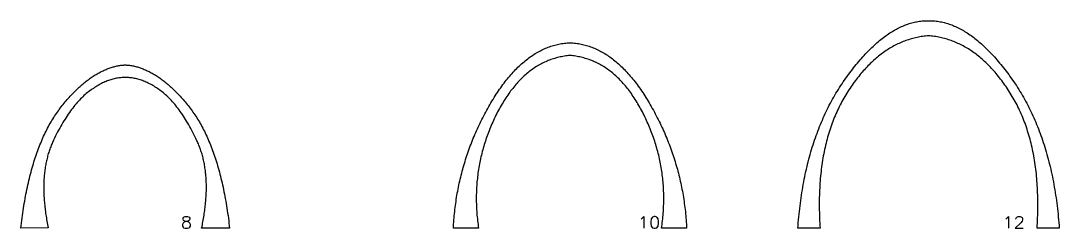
# Model space of a CAD drawing. Extents: x 0 to 6474, y -52 to 579.
# Drawn here: x 726 to 1469, y 4 to 153 of the extents above; entities that cross this region are included whole.
import ezdxf

# ---------------------------------------------------------------- set-up
doc = ezdxf.new("R2010")
doc.units = 0
doc.layers.add('WORK', color=7, linetype='CONTINUOUS')

msp = doc.modelspace()

# ---------------------------------------------------------------- linework, layer by layer
at = {"layer": 'WORK'}
for points in [[(1375.6, 152.66), (1376.52, 152.66), (1377.44, 152.65), (1378.36, 152.61), (1379.28, 152.56), (1380.2, 152.48), (1381.12, 152.38), (1382.04, 152.27), (1382.96, 152.13), (1383.88, 151.97), (1384.8, 151.79), (1385.72, 151.59), (1386.64, 151.37), (1387.56, 151.13), (1388.48, 150.87), (1389.4, 150.58), (1390.32, 150.28), (1391.24, 149.95), (1392.17, 149.61), (1393.09, 149.24), (1394.01, 148.86), (1394.93, 148.45), (1395.85, 148.02), (1396.78, 147.58), (1397.7, 147.11), (1398.62, 146.62), (1399.55, 146.11), (1400.47, 145.58), (1401.39, 145.03), (1402.32, 144.45), (1403.24, 143.86), (1404.16, 143.25), (1405.09, 142.61), (1406.01, 141.96), (1406.94, 141.28), (1407.86, 140.59), (1408.79, 139.87), (1409.71, 139.13), (1410.64, 138.38), (1411.56, 137.6), (1412.49, 136.8), (1413.42, 135.98), (1414.34, 135.14), (1415.27, 134.28), (1416.19, 133.4), (1417.12, 132.49), (1418.05, 131.57), (1418.97, 130.63), (1419.9, 129.66), (1420.83, 128.68), (1421.76, 127.67), (1422.68, 126.65), (1423.61, 125.6), (1424.54, 124.53), (1425.47, 123.44), (1426.39, 122.33), (1427.32, 121.21), (1428.25, 120.06), (1429.18, 118.88), (1430.11, 117.69), (1431.04, 116.48), (1431.97, 115.25), (1432.9, 113.99), (1433.83, 112.72), (1434.76, 111.43), (1435.68, 110.11), (1436.59, 108.79), (1437.49, 107.46), (1438.38, 106.11), (1439.25, 104.75), (1440.11, 103.38), (1440.96, 102), (1441.8, 100.61), (1442.63, 99.2), (1443.44, 97.79), (1444.24, 96.36), (1445.03, 94.92), (1445.81, 93.47), (1446.57, 92), (1447.32, 90.53), (1448.06, 89.04), (1448.79, 87.54), (1449.5, 86.03), (1450.2, 84.51), (1450.89, 82.97), (1451.57, 81.43), (1452.24, 79.87), (1452.89, 78.3), (1453.53, 76.72), (1454.16, 75.12), (1454.77, 73.52), (1455.38, 71.9), (1455.97, 70.27), (1456.55, 68.63), (1457.11, 66.98), (1457.67, 65.32), (1458.21, 63.64), (1458.74, 61.95), (1459.26, 60.25), (1459.76, 58.54), (1460.26, 56.82), (1460.74, 55.09), (1461.2, 53.34), (1461.66, 51.58), (1462.1, 49.81), (1462.54, 48.03), (1462.95, 46.24), (1463.36, 44.43), (1463.76, 42.61), (1464.14, 40.79), (1464.51, 38.95), (1464.86, 37.09), (1465.21, 35.23), (1465.54, 33.35), (1465.86, 31.47), (1466.17, 29.57), (1466.47, 27.66), (1466.75, 25.73), (1467.02, 23.8), (1467.28, 21.85), (1467.53, 19.89), (1467.76, 17.92), (1467.98, 15.94), (1468.19, 13.95), (1468.39, 11.94), (1468.57, 9.93), (1468.75, 7.9), (1468.91, 5.86), (1469.06, 3.81), (1453.16, 3.81), (1453.29, 5.7), (1453.4, 7.59), (1453.49, 9.46), (1453.57, 11.32), (1453.64, 13.17), (1453.7, 15.01), (1453.74, 16.84), (1453.76, 18.65), (1453.78, 20.46), (1453.78, 22.25), (1453.76, 24.03), (1453.73, 25.8), (1453.69, 27.56), (1453.63, 29.3), (1453.57, 31.04), (1453.48, 32.76), (1453.38, 34.47), (1453.27, 36.17), (1453.15, 37.86), (1453.01, 39.54), (1452.86, 41.21), (1452.69, 42.86), (1452.51, 44.5), (1452.32, 46.13), (1452.11, 47.75), (1451.89, 49.36), (1451.66, 50.96), (1451.41, 52.55), (1451.14, 54.12), (1450.87, 55.68), (1450.58, 57.23), (1450.27, 58.77), (1449.96, 60.3), (1449.63, 61.82), (1449.28, 63.32), (1448.92, 64.81), (1448.55, 66.3), (1448.16, 67.77), (1447.76, 69.23), (1447.35, 70.67), (1446.92, 72.11), (1446.48, 73.53), (1446.02, 74.95), (1445.56, 76.35), (1445.07, 77.74), (1444.58, 79.12), (1444.07, 80.48), (1443.54, 81.84), (1443, 83.18), (1442.45, 84.51), (1441.89, 85.83), (1441.31, 87.14), (1440.72, 88.44), (1440.11, 89.73), (1439.49, 91), (1438.86, 92.27), (1438.21, 93.52), (1437.55, 94.76), (1436.87, 95.99), (1436.18, 97.2), (1435.48, 98.41), (1434.76, 99.6), (1434.03, 100.79), (1433.29, 101.96), (1432.53, 103.11), (1431.77, 104.26), (1431.01, 105.38), (1430.24, 106.48), (1429.47, 107.57), (1428.7, 108.65), (1427.91, 109.7), (1427.13, 110.74), (1426.34, 111.76), (1425.54, 112.77), (1424.74, 113.75), (1423.93, 114.73), (1423.13, 115.68), (1422.31, 116.62), (1421.49, 117.54), (1420.67, 118.44), (1419.84, 119.33), (1419.01, 120.19), (1418.17, 121.05), (1417.32, 121.88), (1416.48, 122.7), (1415.63, 123.5), (1414.77, 124.29), (1413.91, 125.05), (1413.04, 125.8), (1412.17, 126.54), (1411.29, 127.26), (1410.41, 127.96), (1409.53, 128.64), (1408.64, 129.3), (1407.75, 129.95), (1406.85, 130.59), (1405.94, 131.2), (1405.03, 131.8), (1404.12, 132.38), (1403.2, 132.94), (1402.28, 133.49), (1401.35, 134.02), (1400.42, 134.54), (1399.48, 135.03), (1398.54, 135.51), (1397.6, 135.98), (1396.65, 136.42), (1395.69, 136.85), (1394.73, 137.26), (1393.77, 137.66), (1392.8, 138.04), (1391.82, 138.4), (1390.84, 138.74), (1389.86, 139.07), (1388.87, 139.38), (1387.88, 139.67), (1386.88, 139.95), (1385.88, 140.21), (1384.87, 140.45), (1383.86, 140.68), (1382.84, 140.89), (1381.82, 141.08), (1380.8, 141.25), (1379.77, 141.41), (1378.73, 141.55), (1377.69, 141.68), (1376.65, 141.78), (1375.6, 141.87), (1374.55, 141.78), (1373.5, 141.68), (1372.46, 141.55), (1371.43, 141.41), (1370.4, 141.25), (1369.37, 141.08), (1368.35, 140.89), (1367.33, 140.68), (1366.32, 140.45), (1365.31, 140.21), (1364.31, 139.95), (1363.31, 139.67), (1362.32, 139.38), (1361.33, 139.07), (1360.35, 138.74), (1359.37, 138.4), (1358.4, 138.04), (1357.43, 137.66), (1356.46, 137.26), (1355.5, 136.85), (1354.55, 136.42), (1353.6, 135.98), (1352.65, 135.51), (1351.71, 135.03), (1350.77, 134.54), (1349.84, 134.02), (1348.91, 133.49), (1347.99, 132.94), (1347.07, 132.38), (1346.16, 131.8), (1345.25, 131.2), (1344.35, 130.59), (1343.45, 129.95), (1342.55, 129.3), (1341.66, 128.64), (1340.78, 127.96), (1339.9, 127.26), (1339.02, 126.54), (1338.15, 125.8), (1337.29, 125.05), (1336.42, 124.29), (1335.57, 123.5), (1334.72, 122.7), (1333.87, 121.88), (1333.03, 121.05), (1332.19, 120.19), (1331.35, 119.33), (1330.53, 118.44), (1329.7, 117.54), (1328.88, 116.62), (1328.07, 115.68), (1327.26, 114.73), (1326.45, 113.75), (1325.65, 112.77), (1324.86, 111.76), (1324.07, 110.74), (1323.28, 109.7), (1322.5, 108.65), (1321.72, 107.57), (1320.95, 106.48), (1320.18, 105.38), (1319.42, 104.26), (1318.66, 103.11), (1317.91, 101.96), (1317.16, 100.79), (1316.43, 99.6), (1315.71, 98.41), (1315.01, 97.2), (1314.32, 95.99), (1313.65, 94.76), (1312.99, 93.52), (1312.34, 92.27), (1311.7, 91), (1311.08, 89.73), (1310.48, 88.44), (1309.88, 87.14), (1309.3, 85.83), (1308.74, 84.51), (1308.19, 83.18), (1307.65, 81.84), (1307.13, 80.48), (1306.62, 79.12), (1306.12, 77.74), (1305.64, 76.35), (1305.17, 74.95), (1304.71, 73.53), (1304.27, 72.11), (1303.84, 70.67), (1303.43, 69.23), (1303.03, 67.77), (1302.64, 66.3), (1302.27, 64.81), (1301.91, 63.32), (1301.57, 61.82), (1301.24, 60.3), (1300.92, 58.77), (1300.61, 57.23), (1300.32, 55.68), (1300.05, 54.12), (1299.79, 52.55), (1299.54, 50.96), (1299.3, 49.36), (1299.08, 47.75), (1298.87, 46.13), (1298.68, 44.5), (1298.5, 42.86), (1298.33, 41.21), (1298.18, 39.54), (1298.04, 37.86), (1297.92, 36.17), (1297.81, 34.47), (1297.71, 32.76), (1297.63, 31.04), (1297.56, 29.3), (1297.5, 27.56), (1297.46, 25.8), (1297.43, 24.03), (1297.42, 22.25), (1297.42, 20.46), (1297.43, 18.65), (1297.46, 16.84), (1297.5, 15.01), (1297.55, 13.17), (1297.62, 11.32), (1297.7, 9.46), (1297.8, 7.59), (1297.9, 5.7), (1298.03, 3.81), (1282.14, 3.81), (1282.28, 5.86), (1282.45, 7.9), (1282.62, 9.93), (1282.8, 11.94), (1283, 13.95), (1283.21, 15.94), (1283.43, 17.92), (1283.67, 19.89), (1283.91, 21.85), (1284.17, 23.8), (1284.44, 25.73), (1284.73, 27.66), (1285.02, 29.57), (1285.33, 31.47), (1285.65, 33.35), (1285.98, 35.23), (1286.33, 37.09), (1286.69, 38.95), (1287.06, 40.79), (1287.44, 42.61), (1287.83, 44.43), (1288.24, 46.24), (1288.66, 48.03), (1289.09, 49.81), (1289.53, 51.58), (1289.99, 53.34), (1290.46, 55.09), (1290.94, 56.82), (1291.43, 58.54), (1291.93, 60.25), (1292.45, 61.95), (1292.98, 63.64), (1293.52, 65.32), (1294.08, 66.98), (1294.65, 68.63), (1295.22, 70.27), (1295.82, 71.9), (1296.42, 73.52), (1297.04, 75.12), (1297.66, 76.72), (1298.3, 78.3), (1298.96, 79.87), (1299.62, 81.43), (1300.3, 82.97), (1300.99, 84.51), (1301.69, 86.03), (1302.41, 87.54), (1303.13, 89.04), (1303.87, 90.53), (1304.62, 92), (1305.39, 93.47), (1306.16, 94.92), (1306.95, 96.36), (1307.75, 97.79), (1308.56, 99.2), (1309.39, 100.61), (1310.23, 102), (1311.08, 103.38), (1311.94, 104.75), (1312.81, 106.11), (1313.7, 107.46), (1314.6, 108.79), (1315.51, 110.11), (1316.44, 111.43), (1317.37, 112.72), (1318.3, 113.99), (1319.22, 115.25), (1320.15, 116.48), (1321.08, 117.69), (1322.01, 118.88), (1322.94, 120.06), (1323.87, 121.21), (1324.8, 122.33), (1325.73, 123.44), (1326.65, 124.53), (1327.58, 125.6), (1328.51, 126.65), (1329.44, 127.67), (1330.36, 128.68), (1331.29, 129.66), (1332.22, 130.63), (1333.15, 131.57), (1334.07, 132.49), (1335, 133.4), (1335.93, 134.28), (1336.85, 135.14), (1337.78, 135.98), (1338.7, 136.8), (1339.63, 137.6), (1340.55, 138.38), (1341.48, 139.13), (1342.4, 139.87), (1343.33, 140.59), (1344.25, 141.28), (1345.18, 141.96), (1346.1, 142.61), (1347.03, 143.25), (1347.95, 143.86), (1348.88, 144.45), (1349.8, 145.03), (1350.72, 145.58), (1351.65, 146.11), (1352.57, 146.62), (1353.49, 147.11), (1354.42, 147.58), (1355.34, 148.02), (1356.26, 148.45), (1357.18, 148.86), (1358.11, 149.24), (1359.03, 149.61), (1359.95, 149.95), (1360.87, 150.28), (1361.79, 150.58), (1362.71, 150.87), (1363.63, 151.13), (1364.56, 151.37), (1365.48, 151.59), (1366.4, 151.79), (1367.32, 151.97), (1368.24, 152.13), (1369.16, 152.27), (1370.08, 152.38), (1371, 152.48), (1371.92, 152.56), (1372.84, 152.61), (1373.76, 152.65), (1374.67, 152.66)], [(1119.16, 136.89), (1120.2, 136.83), (1121.2, 136.76), (1122.2, 136.66), (1123.19, 136.55), (1124.18, 136.41), (1125.16, 136.26), (1126.14, 136.09), (1127.12, 135.89), (1128.09, 135.68), (1129.06, 135.45), (1130.02, 135.2), (1130.98, 134.92), (1131.94, 134.63), (1132.89, 134.32), (1133.84, 133.99), (1134.79, 133.64), (1135.73, 133.27), (1136.67, 132.88), (1137.61, 132.47), (1138.54, 132.04), (1139.46, 131.59), (1140.39, 131.12), (1141.31, 130.64), (1142.22, 130.13), (1143.14, 129.6), (1144.04, 129.05), (1144.95, 128.49), (1145.85, 127.9), (1146.75, 127.29), (1147.64, 126.67), (1148.53, 126.02), (1149.42, 125.36), (1150.3, 124.67), (1151.18, 123.97), (1152.05, 123.24), (1152.92, 122.5), (1153.79, 121.73), (1154.65, 120.95), (1155.51, 120.15), (1156.37, 119.32), (1157.22, 118.48), (1158.07, 117.62), (1158.91, 116.74), (1159.75, 115.84), (1160.59, 114.91), (1161.42, 113.97), (1162.25, 113.01), (1163.08, 112.03), (1163.9, 111.03), (1164.72, 110.01), (1165.53, 108.97), (1166.35, 107.91), (1167.15, 106.84), (1167.96, 105.74), (1168.76, 104.62), (1169.55, 103.48), (1170.34, 102.32), (1171.13, 101.15), (1171.92, 99.95), (1172.7, 98.73), (1173.47, 97.5), (1174.25, 96.24), (1175.02, 94.97), (1175.78, 93.67), (1176.54, 92.36), (1177.29, 91.06), (1178.02, 89.74), (1178.75, 88.43), (1179.47, 87.11), (1180.17, 85.79), (1180.86, 84.46), (1181.55, 83.13), (1182.22, 81.8), (1182.88, 80.47), (1183.53, 79.13), (1184.17, 77.79), (1184.8, 76.44), (1185.42, 75.1), (1186.03, 73.75), (1186.62, 72.39), (1187.21, 71.04), (1187.78, 69.68), (1188.35, 68.32), (1188.9, 66.95), (1189.44, 65.58), (1189.97, 64.21), (1190.5, 62.84), (1191.01, 61.46), (1191.51, 60.08), (1191.99, 58.69), (1192.47, 57.31), (1192.94, 55.92), (1193.4, 54.52), (1193.84, 53.13), (1194.28, 51.73), (1194.7, 50.32), (1195.11, 48.92), (1195.51, 47.51), (1195.91, 46.1), (1196.29, 44.68), (1196.66, 43.27), (1197.02, 41.84), (1197.36, 40.42), (1197.7, 38.99), (1198.03, 37.56), (1198.34, 36.13), (1198.65, 34.69), (1198.94, 33.25), (1199.23, 31.81), (1199.5, 30.36), (1199.76, 28.91), (1200.01, 27.46), (1200.25, 26.01), (1200.48, 24.55), (1200.7, 23.09), (1200.91, 21.62), (1201.11, 20.15), (1201.29, 18.68), (1201.47, 17.21), (1201.64, 15.73), (1201.79, 14.25), (1201.93, 12.77), (1202.07, 11.28), (1202.19, 9.79), (1202.3, 8.3), (1202.4, 6.81), (1202.49, 5.31), (1202.57, 3.81), (1184.56, 3.81), (1184.76, 5.16), (1184.95, 6.51), (1185.12, 7.86), (1185.28, 9.21), (1185.43, 10.56), (1185.57, 11.9), (1185.69, 13.24), (1185.8, 14.58), (1185.9, 15.92), (1185.98, 17.25), (1186.05, 18.59), (1186.11, 19.92), (1186.16, 21.25), (1186.19, 22.57), (1186.21, 23.9), (1186.22, 25.22), (1186.21, 26.54), (1186.19, 27.85), (1186.16, 29.17), (1186.12, 30.48), (1186.06, 31.79), (1185.99, 33.1), (1185.91, 34.41), (1185.82, 35.71), (1185.71, 37.01), (1185.59, 38.31), (1185.46, 39.61), (1185.31, 40.9), (1185.15, 42.2), (1184.98, 43.49), (1184.79, 44.78), (1184.6, 46.06), (1184.39, 47.35), (1184.16, 48.63), (1183.93, 49.91), (1183.68, 51.18), (1183.42, 52.46), (1183.14, 53.73), (1182.86, 55), (1182.56, 56.27), (1182.25, 57.54), (1181.92, 58.8), (1181.58, 60.06), (1181.23, 61.32), (1180.87, 62.58), (1180.49, 63.84), (1180.1, 65.09), (1179.7, 66.34), (1179.29, 67.59), (1178.86, 68.84), (1178.42, 70.08), (1177.96, 71.32), (1177.5, 72.56), (1177.02, 73.8), (1176.53, 75.04), (1176.02, 76.27), (1175.51, 77.5), (1174.98, 78.73), (1174.43, 79.95), (1173.88, 81.18), (1173.31, 82.4), (1172.73, 83.62), (1172.13, 84.84), (1171.53, 86.05), (1170.91, 87.26), (1170.29, 88.45), (1169.66, 89.62), (1169.02, 90.77), (1168.38, 91.91), (1167.73, 93.02), (1167.08, 94.12), (1166.42, 95.21), (1165.75, 96.27), (1165.07, 97.32), (1164.39, 98.35), (1163.71, 99.36), (1163.01, 100.35), (1162.31, 101.33), (1161.61, 102.29), (1160.89, 103.23), (1160.18, 104.15), (1159.45, 105.06), (1158.72, 105.95), (1157.98, 106.82), (1157.24, 107.67), (1156.48, 108.51), (1155.73, 109.33), (1154.96, 110.13), (1154.19, 110.91), (1153.42, 111.68), (1152.63, 112.42), (1151.84, 113.15), (1151.05, 113.87), (1150.25, 114.56), (1149.44, 115.24), (1148.62, 115.9), (1147.8, 116.54), (1146.97, 117.16), (1146.14, 117.77), (1145.3, 118.36), (1144.45, 118.93), (1143.6, 119.49), (1142.74, 120.02), (1141.87, 120.54), (1141, 121.04), (1140.12, 121.53), (1139.23, 121.99), (1138.34, 122.44), (1137.44, 122.87), (1136.54, 123.28), (1135.63, 123.68), (1134.71, 124.06), (1133.78, 124.42), (1132.85, 124.76), (1131.92, 125.09), (1130.97, 125.39), (1130.02, 125.68), (1129.07, 125.96), (1128.11, 126.21), (1127.14, 126.45), (1126.16, 126.67), (1125.18, 126.87), (1124.19, 127.05), (1123.2, 127.22), (1122.2, 127.37), (1121.19, 127.5), (1120.18, 127.61), (1119.16, 127.71), (1118.14, 127.61), (1117.12, 127.5), (1116.11, 127.37), (1115.11, 127.22), (1114.12, 127.05), (1113.13, 126.87), (1112.15, 126.67), (1111.17, 126.45), (1110.21, 126.21), (1109.24, 125.96), (1108.29, 125.68), (1107.34, 125.39), (1106.39, 125.09), (1105.46, 124.76), (1104.53, 124.42), (1103.6, 124.06), (1102.69, 123.68), (1101.77, 123.28), (1100.87, 122.87), (1099.97, 122.44), (1099.08, 121.99), (1098.19, 121.53), (1097.31, 121.04), (1096.44, 120.54), (1095.57, 120.02), (1094.72, 119.49), (1093.86, 118.93), (1093.01, 118.36), (1092.17, 117.77), (1091.34, 117.16), (1090.51, 116.54), (1089.69, 115.9), (1088.87, 115.24), (1088.07, 114.56), (1087.26, 113.87), (1086.47, 113.15), (1085.68, 112.42), (1084.9, 111.68), (1084.12, 110.91), (1083.35, 110.13), (1082.58, 109.33), (1081.83, 108.51), (1081.08, 107.67), (1080.33, 106.82), (1079.59, 105.95), (1078.86, 105.06), (1078.14, 104.15), (1077.42, 103.23), (1076.7, 102.29), (1076, 101.33), (1075.3, 100.35), (1074.61, 99.36), (1073.92, 98.35), (1073.24, 97.32), (1072.56, 96.27), (1071.9, 95.21), (1071.24, 94.12), (1070.58, 93.02), (1069.93, 91.91), (1069.29, 90.77), (1068.65, 89.62), (1068.02, 88.45), (1067.4, 87.26), (1066.79, 86.05), (1066.18, 84.84), (1065.58, 83.62), (1065, 82.4), (1064.43, 81.18), (1063.88, 79.95), (1063.34, 78.73), (1062.81, 77.5), (1062.29, 76.27), (1061.78, 75.04), (1061.29, 73.8), (1060.81, 72.56), (1060.35, 71.32), (1059.89, 70.08), (1059.45, 68.84), (1059.03, 67.59), (1058.61, 66.34), (1058.21, 65.09), (1057.82, 63.84), (1057.44, 62.58), (1057.08, 61.32), (1056.73, 60.06), (1056.39, 58.8), (1056.07, 57.54), (1055.75, 56.27), (1055.45, 55), (1055.17, 53.73), (1054.89, 52.46), (1054.63, 51.18), (1054.38, 49.91), (1054.15, 48.63), (1053.92, 47.35), (1053.71, 46.06), (1053.52, 44.78), (1053.33, 43.49), (1053.16, 42.2), (1053, 40.9), (1052.86, 39.61), (1052.72, 38.31), (1052.6, 37.01), (1052.49, 35.71), (1052.4, 34.41), (1052.32, 33.1), (1052.25, 31.79), (1052.19, 30.48), (1052.15, 29.17), (1052.12, 27.85), (1052.1, 26.54), (1052.09, 25.22), (1052.1, 23.9), (1052.12, 22.57), (1052.16, 21.25), (1052.2, 19.92), (1052.26, 18.59), (1052.33, 17.25), (1052.42, 15.92), (1052.51, 14.58), (1052.62, 13.24), (1052.75, 11.9), (1052.88, 10.56), (1053.03, 9.21), (1053.19, 7.86), (1053.36, 6.51), (1053.55, 5.16), (1053.75, 3.81), (1035.75, 3.81), (1035.82, 5.31), (1035.91, 6.81), (1036.01, 8.3), (1036.12, 9.79), (1036.25, 11.28), (1036.38, 12.77), (1036.52, 14.25), (1036.68, 15.73), (1036.84, 17.21), (1037.02, 18.68), (1037.2, 20.15), (1037.4, 21.62), (1037.61, 23.09), (1037.83, 24.55), (1038.06, 26.01), (1038.3, 27.46), (1038.55, 28.91), (1038.81, 30.36), (1039.08, 31.81), (1039.37, 33.25), (1039.66, 34.69), (1039.97, 36.13), (1040.28, 37.56), (1040.61, 38.99), (1040.95, 40.42), (1041.3, 41.84), (1041.66, 43.27), (1042.02, 44.68), (1042.41, 46.1), (1042.8, 47.51), (1043.2, 48.92), (1043.61, 50.32), (1044.04, 51.73), (1044.47, 53.13), (1044.92, 54.52), (1045.37, 55.92), (1045.84, 57.31), (1046.32, 58.69), (1046.81, 60.08), (1047.31, 61.46), (1047.82, 62.84), (1048.34, 64.21), (1048.87, 65.58), (1049.41, 66.95), (1049.97, 68.32), (1050.53, 69.68), (1051.1, 71.04), (1051.69, 72.39), (1052.29, 73.75), (1052.89, 75.1), (1053.51, 76.44), (1054.14, 77.79), (1054.78, 79.13), (1055.43, 80.47), (1056.09, 81.8), (1056.76, 83.13), (1057.45, 84.46), (1058.14, 85.79), (1058.85, 87.11), (1059.56, 88.43), (1060.29, 89.74), (1061.02, 91.06), (1061.77, 92.36), (1062.53, 93.67), (1063.3, 94.97), (1064.07, 96.24), (1064.84, 97.5), (1065.62, 98.73), (1066.4, 99.95), (1067.18, 101.15), (1067.97, 102.32), (1068.76, 103.48), (1069.56, 104.62), (1070.36, 105.74), (1071.16, 106.84), (1071.97, 107.91), (1072.78, 108.97), (1073.59, 110.01), (1074.41, 111.03), (1075.23, 112.03), (1076.06, 113.01), (1076.89, 113.97), (1077.72, 114.91), (1078.56, 115.84), (1079.4, 116.74), (1080.24, 117.62), (1081.09, 118.48), (1081.94, 119.32), (1082.8, 120.15), (1083.66, 120.95), (1084.52, 121.73), (1085.39, 122.5), (1086.26, 123.24), (1087.14, 123.97), (1088.01, 124.67), (1088.9, 125.36), (1089.78, 126.02), (1090.67, 126.67), (1091.57, 127.29), (1092.46, 127.9), (1093.36, 128.49), (1094.27, 129.05), (1095.18, 129.6), (1096.09, 130.13), (1097, 130.64), (1097.92, 131.12), (1098.85, 131.59), (1099.78, 132.04), (1100.71, 132.47), (1101.64, 132.88), (1102.58, 133.27), (1103.52, 133.64), (1104.47, 133.99), (1105.42, 134.32), (1106.37, 134.63), (1107.33, 134.92), (1108.29, 135.2), (1109.25, 135.45), (1110.22, 135.68), (1111.2, 135.89), (1112.17, 136.09), (1113.15, 136.26), (1114.14, 136.41), (1115.12, 136.55), (1116.11, 136.66), (1117.11, 136.76), (1118.11, 136.83)], [(801.46, 120.91), (801.94, 120.88), (802.64, 120.82), (803.35, 120.75), (804.05, 120.67), (804.76, 120.57), (805.46, 120.46), (806.17, 120.33), (806.88, 120.19), (807.58, 120.04), (808.29, 119.88), (809, 119.7), (809.7, 119.5), (810.41, 119.3), (811.12, 119.08), (811.82, 118.85), (812.53, 118.6), (813.24, 118.34), (813.95, 118.07), (814.66, 117.78), (815.36, 117.48), (816.07, 117.17), (816.78, 116.84), (817.49, 116.5), (818.2, 116.14), (818.91, 115.78), (819.62, 115.4), (820.33, 115), (821.04, 114.59), (821.75, 114.17), (822.46, 113.74), (823.17, 113.29), (823.88, 112.82), (824.59, 112.35), (825.3, 111.86), (826.01, 111.36), (826.72, 110.84), (827.44, 110.31), (828.15, 109.77), (828.86, 109.21), (829.57, 108.64), (830.28, 108.06), (831, 107.46), (831.71, 106.85), (832.42, 106.23), (833.14, 105.59), (833.85, 104.94), (834.56, 104.27), (835.28, 103.59), (835.99, 102.9), (836.7, 102.2), (837.42, 101.48), (838.13, 100.75), (838.85, 100), (839.56, 99.24), (840.28, 98.47), (840.99, 97.68), (841.71, 96.88), (842.42, 96.07), (843.14, 95.25), (843.85, 94.41), (844.57, 93.55), (845.29, 92.68), (846, 91.8), (846.72, 90.91), (847.42, 90), (848.12, 89.07), (848.81, 88.13), (849.49, 87.18), (850.16, 86.21), (850.83, 85.22), (851.48, 84.22), (852.13, 83.2), (852.77, 82.17), (853.41, 81.12), (854.03, 80.06), (854.65, 78.98), (855.26, 77.89), (855.86, 76.78), (856.46, 75.66), (857.04, 74.52), (857.62, 73.37), (858.19, 72.2), (858.75, 71.01), (859.31, 69.81), (859.86, 68.6), (860.39, 67.37), (860.93, 66.12), (861.45, 64.86), (861.96, 63.58), (862.47, 62.29), (862.97, 60.99), (863.46, 59.67), (863.94, 58.33), (864.42, 56.98), (864.89, 55.61), (865.35, 54.23), (865.8, 52.83), (866.24, 51.42), (866.68, 49.99), (867.11, 48.54), (867.53, 47.09), (867.94, 45.61), (868.34, 44.12), (868.74, 42.62), (869.13, 41.1), (869.51, 39.56), (869.88, 38.01), (870.25, 36.45), (870.61, 34.87), (870.96, 33.27), (871.3, 31.66), (871.63, 30.03), (871.96, 28.39), (872.27, 26.73), (872.58, 25.06), (872.88, 23.37), (873.18, 21.67), (873.46, 19.95), (873.74, 18.22), (874.01, 16.47), (874.27, 14.71), (874.53, 12.93), (874.78, 11.14), (875.01, 9.33), (875.24, 7.5), (875.47, 5.66), (875.68, 3.81), (855.68, 3.81), (855.93, 5), (856.17, 6.18), (856.4, 7.36), (856.62, 8.53), (856.83, 9.7), (857.03, 10.86), (857.23, 12.01), (857.41, 13.15), (857.58, 14.29), (857.75, 15.42), (857.9, 16.55), (858.05, 17.67), (858.18, 18.78), (858.31, 19.88), (858.42, 20.98), (858.53, 22.07), (858.63, 23.16), (858.71, 24.24), (858.79, 25.31), (858.86, 26.37), (858.92, 27.43), (858.96, 28.48), (859, 29.53), (859.03, 30.56), (859.05, 31.6), (859.06, 32.62), (859.06, 33.64), (859.05, 34.65), (859.04, 35.65), (859.01, 36.65), (858.97, 37.64), (858.92, 38.63), (858.86, 39.61), (858.8, 40.58), (858.72, 41.54), (858.64, 42.5), (858.54, 43.45), (858.44, 44.4), (858.32, 45.33), (858.2, 46.27), (858.06, 47.19), (857.92, 48.11), (857.77, 49.02), (857.6, 49.92), (857.43, 50.82), (857.25, 51.71), (857.06, 52.6), (856.86, 53.47), (856.65, 54.35), (856.43, 55.21), (856.2, 56.07), (855.96, 56.92), (855.71, 57.76), (855.45, 58.6), (855.18, 59.43), (854.9, 60.26), (854.61, 61.07), (854.32, 61.88), (854.01, 62.69), (853.69, 63.49), (853.37, 64.28), (853.03, 65.06), (852.69, 65.84), (852.33, 66.61), (851.61, 68.13), (850.89, 69.62), (850.16, 71.09), (849.43, 72.53), (848.69, 73.94), (847.95, 75.32), (847.21, 76.68), (846.46, 78), (845.71, 79.3), (844.96, 80.58), (844.2, 81.82), (843.44, 83.04), (842.68, 84.23), (841.91, 85.39), (841.14, 86.52), (840.36, 87.63), (839.58, 88.71), (838.8, 89.76), (838.01, 90.78), (837.22, 91.78), (836.43, 92.74), (835.63, 93.68), (834.83, 94.6), (834.02, 95.48), (833.21, 96.34), (832.4, 97.17), (831.58, 97.97), (830.76, 98.74), (829.94, 99.49), (829.11, 100.21), (828.28, 100.9), (827.45, 101.56), (826.61, 102.2), (825.78, 102.82), (824.95, 103.42), (824.11, 104), (823.28, 104.55), (822.45, 105.09), (821.62, 105.61), (820.79, 106.11), (819.96, 106.58), (819.14, 107.04), (818.31, 107.48), (817.49, 107.89), (816.66, 108.29), (815.84, 108.66), (815.02, 109.02), (814.2, 109.35), (813.38, 109.67), (812.56, 109.96), (811.74, 110.24), (810.92, 110.49), (810.11, 110.72), (809.29, 110.94), (808.48, 111.13), (807.66, 111.3), (806.85, 111.45), (806.04, 111.59), (805.23, 111.7), (804.42, 111.79), (803.61, 111.86), (802.8, 111.91), (802, 111.94), (801.19, 111.95), (800.39, 111.95), (799.58, 111.92), (798.77, 111.88), (797.96, 111.81), (797.15, 111.73), (796.34, 111.62), (795.53, 111.5), (794.72, 111.35), (793.9, 111.18), (793.09, 111), (792.27, 110.79), (791.45, 110.56), (790.63, 110.31), (789.81, 110.05), (788.99, 109.76), (788.17, 109.45), (787.35, 109.12), (786.52, 108.77), (785.7, 108.4), (784.87, 108.01), (784.04, 107.6), (783.21, 107.17), (782.38, 106.72), (781.55, 106.25), (780.72, 105.76), (779.89, 105.25), (779.05, 104.72), (778.21, 104.17), (777.38, 103.59), (776.54, 103), (775.7, 102.39), (774.86, 101.76), (774.02, 101.1), (773.18, 100.41), (772.35, 99.7), (771.52, 98.96), (770.7, 98.19), (769.88, 97.4), (769.06, 96.57), (768.24, 95.72), (767.43, 94.84), (766.62, 93.94), (765.82, 93), (765.02, 92.04), (764.22, 91.05), (763.43, 90.04), (762.63, 88.99), (761.85, 87.92), (761.06, 86.82), (760.28, 85.69), (759.51, 84.53), (758.73, 83.35), (757.96, 82.14), (757.19, 80.9), (756.43, 79.63), (755.67, 78.34), (754.92, 77.02), (754.16, 75.67), (753.41, 74.29), (752.67, 72.89), (751.92, 71.45), (751.19, 69.99), (750.45, 68.51), (749.72, 66.99), (749.36, 66.22), (749.01, 65.45), (748.67, 64.66), (748.33, 63.88), (748.01, 63.08), (747.7, 62.28), (747.4, 61.47), (747.1, 60.66), (746.82, 59.83), (746.54, 59), (746.28, 58.17), (746.02, 57.33), (745.78, 56.48), (745.54, 55.62), (745.31, 54.76), (745.1, 53.89), (744.89, 53.01), (744.69, 52.13), (744.5, 51.24), (744.32, 50.34), (744.15, 49.44), (743.99, 48.53), (743.84, 47.61), (743.7, 46.69), (743.57, 45.76), (743.45, 44.82), (743.34, 43.88), (743.24, 42.93), (743.14, 41.97), (743.06, 41.01), (742.99, 40.04), (742.92, 39.06), (742.87, 38.07), (742.82, 37.08), (742.79, 36.09), (742.76, 35.08), (742.74, 34.07), (742.74, 33.05), (742.74, 32.03), (742.75, 30.99), (742.77, 29.96), (742.8, 28.91), (742.85, 27.86), (742.9, 26.8), (742.96, 25.74), (743.03, 24.66), (743.1, 23.59), (743.19, 22.5), (743.29, 21.41), (743.4, 20.31), (743.52, 19.2), (743.64, 18.09), (743.78, 16.97), (743.92, 15.84), (744.08, 14.71), (744.24, 13.57), (744.42, 12.43), (744.6, 11.27), (744.8, 10.11), (745, 8.95), (745.21, 7.77), (745.44, 6.59), (745.67, 5.41), (745.91, 4.21), (726.31, 3.81), (726.52, 5.66), (726.74, 7.5), (726.97, 9.33), (727.21, 11.14), (727.46, 12.93), (727.71, 14.71), (727.98, 16.47), (728.25, 18.22), (728.52, 19.95), (728.81, 21.67), (729.1, 23.37), (729.41, 25.06), (729.71, 26.73), (730.03, 28.39), (730.36, 30.03), (730.69, 31.66), (731.03, 33.27), (731.38, 34.87), (731.74, 36.45), (732.1, 38.01), (732.48, 39.56), (732.86, 41.1), (733.25, 42.62), (733.64, 44.12), (734.05, 45.61), (734.46, 47.09), (734.88, 48.54), (735.31, 49.99), (735.74, 51.42), (736.19, 52.83), (736.64, 54.23), (737.1, 55.61), (737.57, 56.98), (738.04, 58.33), (738.53, 59.67), (739.02, 60.99), (739.52, 62.29), (740.02, 63.58), (740.54, 64.86), (741.06, 66.12), (741.59, 67.37), (742.13, 68.6), (742.68, 69.81), (743.23, 71.01), (743.8, 72.2), (744.37, 73.37), (744.94, 74.52), (745.53, 75.66), (746.12, 76.78), (746.73, 77.89), (747.34, 78.98), (747.95, 80.06), (748.58, 81.12), (749.21, 82.17), (749.86, 83.2), (750.5, 84.22), (751.16, 85.22), (751.83, 86.21), (752.5, 87.18), (753.18, 88.13), (753.87, 89.07), (754.57, 90), (755.27, 90.91), (755.98, 91.8), (756.7, 92.68), (757.42, 93.55), (758.13, 94.41), (758.85, 95.25), (759.56, 96.07), (760.28, 96.88), (761, 97.68), (761.71, 98.47), (762.43, 99.24), (763.14, 100), (763.86, 100.75), (764.57, 101.48), (765.28, 102.2), (766, 102.9), (766.71, 103.59), (767.43, 104.27), (768.14, 104.94), (768.85, 105.59), (769.57, 106.23), (770.28, 106.85), (770.99, 107.46), (771.7, 108.06), (772.42, 108.64), (773.13, 109.21), (773.84, 109.77), (774.55, 110.31), (775.26, 110.84), (775.97, 111.36), (776.69, 111.86), (777.4, 112.35), (778.11, 112.82), (778.82, 113.29), (779.53, 113.74), (780.24, 114.17), (780.95, 114.59), (781.66, 115), (782.37, 115.4), (783.08, 115.78), (783.79, 116.14), (784.5, 116.5), (785.21, 116.84), (785.91, 117.17), (786.62, 117.48), (787.33, 117.78), (788.04, 118.07), (788.75, 118.34), (789.46, 118.6), (790.16, 118.85), (790.87, 119.08), (791.58, 119.3), (792.29, 119.5), (792.99, 119.7), (793.7, 119.88), (794.41, 120.04), (795.11, 120.19), (795.82, 120.33), (796.52, 120.46), (797.23, 120.57), (797.94, 120.67), (798.64, 120.75), (799.35, 120.82), (800.05, 120.88), (800.53, 120.91), (800.53, 120.95), (800.99, 120.93), (801.46, 120.95)], [(843.99, 3.81), (845.59, 3.81), (846.8, 4.21), (847.2, 4.61), (847.6, 5.41), (847.6, 6.62), (847.2, 7.42), (846.4, 8.23), (845.19, 8.63), (843.59, 9.03), (842.78, 9.43), (842.38, 10.24), (842.38, 11.04), (842.78, 11.84), (843.99, 12.25), (845.59, 12.25), (846.8, 11.84), (847.2, 11.04), (847.2, 10.24), (846.8, 9.43), (846, 9.03), (844.39, 8.63), (843.18, 8.23), (842.38, 7.42), (841.98, 6.62), (841.98, 5.41), (842.38, 4.61), (842.78, 4.21)], [(1180.09, 3.81), (1181.29, 4.21), (1182.1, 5.41), (1182.5, 7.42), (1182.5, 8.63), (1182.1, 10.64), (1181.29, 11.84), (1180.09, 12.25), (1179.28, 12.25), (1178.08, 11.84), (1177.27, 10.64), (1176.87, 8.63), (1176.87, 7.42), (1177.27, 5.41), (1178.08, 4.21), (1179.28, 3.81)]]:
    msp.add_lwpolyline(points, close=True, dxfattribs=at)
for points in [[(1170.04, 10.64), (1170.84, 11.04), (1172.05, 12.25), (1172.05, 3.81)], [(1430.77, 10.64), (1431.58, 11.04), (1432.78, 12.25), (1432.78, 3.81)], [(1438.01, 10.24), (1438.01, 10.64), (1438.41, 11.44), (1438.81, 11.84), (1439.61, 12.25), (1441.22, 12.25), (1442.03, 11.84), (1442.43, 11.44), (1442.83, 10.64), (1442.83, 9.83), (1442.43, 9.03), (1441.62, 7.83), (1437.61, 3.81), (1443.23, 3.81)]]:
    msp.add_lwpolyline(points, dxfattribs=at)

doc.saveas('drawing.dxf')
